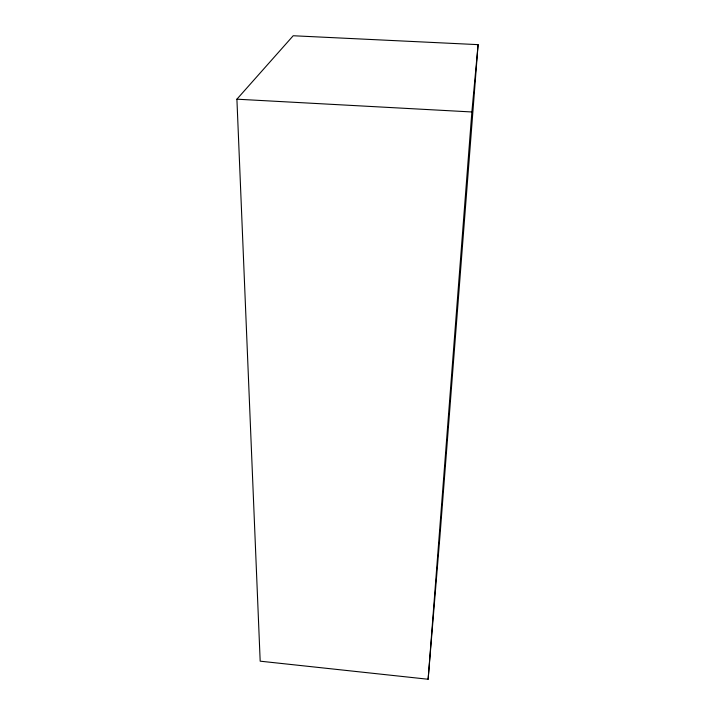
<?xml version="1.0" encoding="UTF-8"?>
<svg xmlns="http://www.w3.org/2000/svg" width="715" height="715" viewBox="0 0 715 715"><rect width="100%" height="100%" fill="white"/><g stroke="black" fill="none" stroke-linecap="round" stroke-linejoin="round"><path stroke-width="1.07" d="M428.133 679.25L471.864 111.969L478.094 44.643L293.204 35.75L236.906 99.188L260.18 661.178L428.133 679.25L440.1 534.266L478.094 44.643M236.906 99.188L471.864 111.969"/></g></svg>
